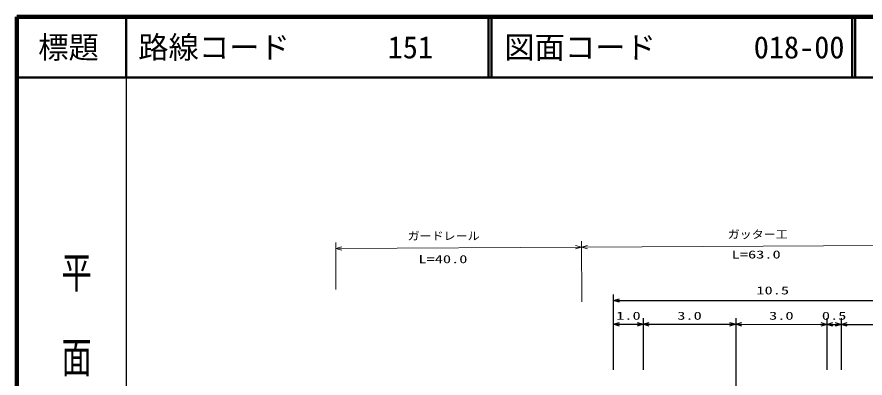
# Model space of a CAD drawing. Units: millimetres, scale not verified. Extents: x 40000 to 680000, y 20000 to 380000.
# Drawn here: x 40000 to 179875, y 320474 to 380000 of the extents above; entities that cross this region are included whole.
import ezdxf
from ezdxf.enums import TextEntityAlignment as Align

# ---------------------------------------------------------------- set-up
doc = ezdxf.new("R2010")
doc.units = ezdxf.units.MM
doc.header["$LTSCALE"] = 1000
for name, color, linetype, lineweight in [('M-BGD', 7, 'Continuous', 25), ('M-STR-HTXT', 7, 'Continuous', 13), ('M-TTL', 2, 'Continuous', 140), ('M-TTL-BAND', 7, 'Continuous', 25), ('M-TTL-LINE', 7, 'Continuous', 50)]:
    doc.layers.add(name, color=color, linetype=linetype, lineweight=lineweight)
doc.layers.add('M-TTL-TXT', color=7, linetype='Continuous')
doc.styles.add('@ＭＳ ゴシック', font='')
doc.styles.add('ＭＳ ゴシック', font='')
doc.styles.get('@ＭＳ ゴシック').set_extended_font_data('@MS Gothic')
doc.styles.get('ＭＳ ゴシック').set_extended_font_data('MS Gothic')

# ---------------------------------------------------------------- blocks, each defined once
blk = doc.blocks.new('BUHIN441')
at = {"layer": 'M-BGD'}
blk.add_lwpolyline([(1000, -288), (0, 0), (1000, 285)], dxfattribs=at)
blk = doc.blocks.new('BUHIN451')
at = {"layer": 'M-BGD'}
blk.add_lwpolyline([(-1000, 288), (0, 0), (-1000, -285)], dxfattribs=at)
blk = doc.blocks.new('BUHIN272')
at = {"layer": 'M-STR-HTXT'}
blk.add_lwpolyline([(1002, -282), (0, 0), (998, 290)], dxfattribs=at)
blk = doc.blocks.new('BUHIN273')
at = {"layer": 'M-STR-HTXT'}
blk.add_lwpolyline([(-1002, 282), (0, 0), (-998, -290)], dxfattribs=at)

msp = doc.modelspace()

# ---------------------------------------------------------------- linework, layer by layer
at = {"layer": 'M-BGD'}
for p, q in [((138392, 321818), (138394, 334265)), ((138394, 333265), (190863, 333258)), ((143282, 330329), (143281, 321817)), ((158544, 330327), (158543, 321815)), ((173568, 330325), (173567, 321813)), ((175953, 330325), (175951, 321813)), ((138393, 329330), (143282, 329329)), ((143282, 329329), (158544, 329327)), ((158544, 329327), (173568, 329325)), ((173568, 329325), (175952, 329325)), ((175952, 329325), (190863, 329323)), ((158543, 321815), (158542, 310727))]:
    msp.add_line(p, q, dxfattribs=at)
at = {"layer": 'M-STR-HTXT'}
for p, q in [((92606, 335061), (92565, 342824)), ((133101, 343037), (133154, 333049)), ((92570, 341824), (133106, 342037)), ((133106, 342037), (195509, 342364))]:
    msp.add_line(p, q, dxfattribs=at)
at = {"layer": 'M-TTL'}
for p, q in [((40000, 380000), (40000, 20000)), ((680000, 380000), (40000, 380000))]:
    msp.add_line(p, q, dxfattribs=at)
at = {"layer": 'M-TTL-BAND'}
msp.add_line((58000, 370000), (58000, 20000), dxfattribs=at)
at = {"layer": 'M-TTL-LINE'}
for p, q in [((58000, 380000), (58000, 370000)), ((117750, 380000), (117750, 370000)), ((118250, 380000), (118250, 370000)), ((177750, 380000), (177750, 370000)), ((178250, 380000), (178250, 370000)), ((40000, 370000), (680000, 370000))]:
    msp.add_line(p, q, dxfattribs=at)

# ---------------------------------------------------------------- block references
at = {"rotation": 359.99229}
for name, p in [('BUHIN272', (92570, 341824)), ('BUHIN273', (133106, 342037)), ('BUHIN272', (133106, 342037)), ('BUHIN441', (138394, 333265)), ('BUHIN441', (138393, 329330)), ('BUHIN451', (143282, 329329)), ('BUHIN441', (143282, 329329)), ('BUHIN451', (158544, 329327)), ('BUHIN441', (158544, 329327)), ('BUHIN451', (173568, 329325)), ('BUHIN441', (173568, 329325)), ('BUHIN451', (175952, 329325)), ('BUHIN441', (175952, 329325))]:
    msp.add_blockref(name, p, dxfattribs=at)

# ---------------------------------------------------------------- texts
at = {"layer": 'M-BGD', "style": 'ＭＳ ゴシック', "width": 1.5}
for s, p in [('10.5', (161954, 333862)), ('1.0', (138829, 329688)), ('3.0', (148905, 329686)), ('3.0', (164048, 329684)), ('0.5', (172752, 329683))]:
    msp.add_text(s, height=1320, rotation=359.992, dxfattribs=at).set_placement(p, align=Align.BOTTOM_LEFT)
at = {"layer": 'M-STR-HTXT', "style": 'ＭＳ ゴシック'}
for s, width, p in [('ガードレール', 1.1, (104426, 342832)), ('ガッター工', 1.1, (157220, 343095)), ('L=63.0', 1.5, (157879, 339783)), ('L=40.0', 1.5, (106210, 339014))]:
    msp.add_text(s, height=1320, rotation=359.992, dxfattribs=dict(at, width=width)).set_placement(p, align=Align.BOTTOM_LEFT)
at = {"layer": 'M-TTL-BAND', "style": '@ＭＳ ゴシック', "width": 1.4}
msp.add_text('平  面  図', height=3666, rotation=270, dxfattribs=at).set_placement((49777, 306475), align=Align.MIDDLE_RIGHT)
at = {"layer": 'M-TTL-TXT', "style": 'ＭＳ ゴシック'}
msp.add_text('標題', height=3666, dxfattribs=at).set_placement((48500, 375000), align=Align.MIDDLE_CENTER)
for s, p in [('路線コード', (60000, 375000)), ('151', (101142, 375000)), ('151', (101142, 375000)), ('151', (101142, 375000)), ('図面コード', (120380, 375000)), ('018-00', (161521, 375000))]:
    msp.add_text(s, height=3666, dxfattribs=at).set_placement(p, align=Align.MIDDLE_LEFT)

doc.saveas('drawing.dxf')
